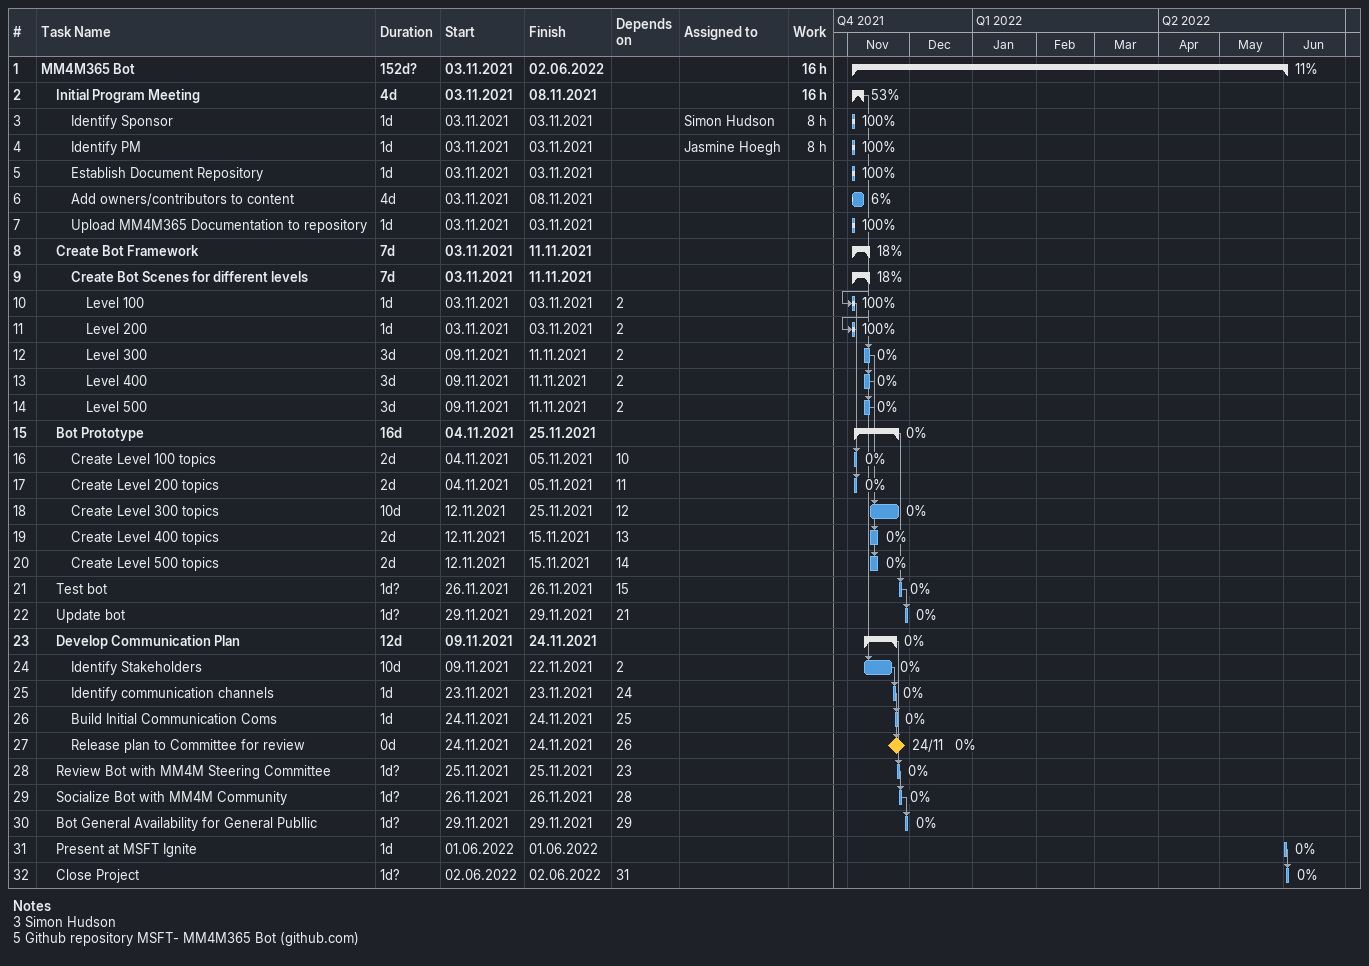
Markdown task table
| ID | Level | Task | Duration | Start | Finish | Predecessors | Resources | % complete | Work (h) |
|---|---|---|---|---|---|---|---|---|---|
| 1 | 1 | **MM4M365 Bot** | 152d? | 2021-11-03 | 2022-06-02 |  |  | 11 | 16 |
| 2 | 2 | **Initial Program Meeting** | 4d | 2021-11-03 | 2021-11-08 |  |  | 53 | 16 |
| 3 | 3 | Identify Sponsor | 1d | 2021-11-03 | 2021-11-03 |  | Simon Hudson | 100 | 8 |
| 4 | 3 | Identify PM | 1d | 2021-11-03 | 2021-11-03 |  | Jasmine Hoegh | 100 | 8 |
| 5 | 3 | Establish Document Repository | 1d | 2021-11-03 | 2021-11-03 |  |  | 100 |  |
| 6 | 3 | Add owners/contributors to content | 4d | 2021-11-03 | 2021-11-08 |  |  | 6 |  |
| 7 | 3 | Upload MM4M365 Documentation to repository | 1d | 2021-11-03 | 2021-11-03 |  |  | 100 |  |
| 8 | 2 | **Create Bot Framework** | 7d | 2021-11-03 | 2021-11-11 |  |  | 18 |  |
| 9 | 3 | **Create Bot Scenes for different levels** | 7d | 2021-11-03 | 2021-11-11 |  |  | 18 |  |
| 10 | 4 | Level 100 | 1d | 2021-11-03 | 2021-11-03 | 2 |  | 100 |  |
| 11 | 4 | Level 200 | 1d | 2021-11-03 | 2021-11-03 | 2 |  | 100 |  |
| 12 | 4 | Level 300 | 3d | 2021-11-09 | 2021-11-11 | 2 |  | 0 |  |
| 13 | 4 | Level 400 | 3d | 2021-11-09 | 2021-11-11 | 2 |  | 0 |  |
| 14 | 4 | Level 500 | 3d | 2021-11-09 | 2021-11-11 | 2 |  | 0 |  |
| 15 | 2 | **Bot Prototype** | 16d | 2021-11-04 | 2021-11-25 |  |  | 0 |  |
| 16 | 3 | Create Level 100 topics | 2d | 2021-11-04 | 2021-11-05 | 10 |  | 0 |  |
| 17 | 3 | Create Level 200 topics | 2d | 2021-11-04 | 2021-11-05 | 11 |  | 0 |  |
| 18 | 3 | Create Level 300 topics | 10d | 2021-11-12 | 2021-11-25 | 12 |  | 0 |  |
| 19 | 3 | Create Level 400 topics | 2d | 2021-11-12 | 2021-11-15 | 13 |  | 0 |  |
| 20 | 3 | Create Level 500 topics | 2d | 2021-11-12 | 2021-11-15 | 14 |  | 0 |  |
| 21 | 2 | Test bot | 1d? | 2021-11-26 | 2021-11-26 | 15 |  | 0 |  |
| 22 | 2 | Update bot | 1d? | 2021-11-29 | 2021-11-29 | 21 |  | 0 |  |
| 23 | 2 | **Develop Communication Plan** | 12d | 2021-11-09 | 2021-11-24 |  |  | 0 |  |
| 24 | 3 | Identify Stakeholders | 10d | 2021-11-09 | 2021-11-22 | 2 |  | 0 |  |
| 25 | 3 | Identify communication channels | 1d | 2021-11-23 | 2021-11-23 | 24 |  | 0 |  |
| 26 | 3 | Build Initial Communication Coms | 1d | 2021-11-24 | 2021-11-24 | 25 |  | 0 |  |
| 27 | 3 | Release plan to Committee for review | 0d | 2021-11-24 | 2021-11-24 | 26 |  | 0 |  |
| 28 | 2 | Review Bot with MM4M Steering Committee | 1d? | 2021-11-25 | 2021-11-25 | 23 |  | 0 |  |
| 29 | 2 | Socialize Bot with MM4M Community | 1d? | 2021-11-26 | 2021-11-26 | 28 |  | 0 |  |
| 30 | 2 | Bot General Availability for General Publlic | 1d? | 2021-11-29 | 2021-11-29 | 29 |  | 0 |  |
| 31 | 2 | Present at MSFT Ignite | 1d | 2022-06-01 | 2022-06-01 |  |  | 0 |  |
| 32 | 2 | Close Project | 1d? | 2022-06-02 | 2022-06-02 | 31 |  | 0 |  |

Notes
- 3: Simon Hudson
- 5: Github repository MSFT- MM4M365 Bot (github.com)
